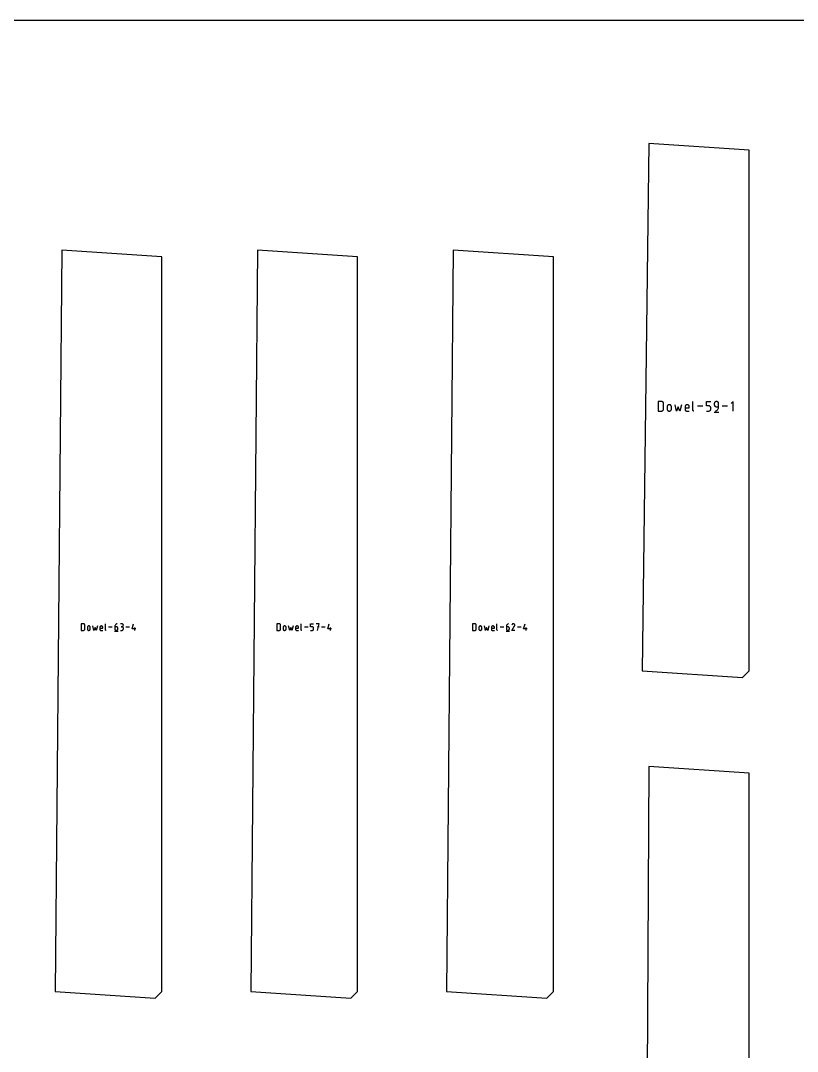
# Model space of a CAD drawing. Extents: x 0 to 12.2, y 0 to 12.
# Drawn here: x 4.841 to 5.933, y 10.553 to 12 of the extents above; entities that cross this region are included whole.
import ezdxf

# ---------------------------------------------------------------- set-up
doc = ezdxf.new("R2010")
doc.units = 0

msp = doc.modelspace()

# ---------------------------------------------------------------- linework, layer by layer
at = {"layer": 'annotation', "color": 1}
for p, q in [((5.741677, 11.465266), (5.737174, 11.465266)), ((5.737174, 11.465266), (5.737174, 11.451765)), ((5.742214, 11.465218), (5.741677, 11.465266)), ((5.742719, 11.465078), (5.742214, 11.465218)), ((5.743186, 11.464856), (5.742719, 11.465078)), ((5.743604, 11.46456), (5.743186, 11.464856)), ((5.743965, 11.464198), (5.743604, 11.46456)), ((5.744261, 11.463779), (5.743965, 11.464198)), ((5.744483, 11.463311), (5.744261, 11.463779)), ((5.744622, 11.462803), (5.744483, 11.463311)), ((5.744671, 11.462264), (5.744622, 11.462803)), ((5.744671, 11.454775), (5.744671, 11.462264)), ((5.744671, 11.462264), (5.744671, 11.462264)), ((5.785929, 11.453273), (5.785929, 11.465277)), ((5.804947, 11.459254), (5.804947, 11.465266)), ((5.804947, 11.465266), (5.810943, 11.465266)), ((5.816054, 11.462803), (5.816006, 11.462264)), ((5.816006, 11.462264), (5.816006, 11.460763)), ((5.816194, 11.463311), (5.816054, 11.462803)), ((5.816416, 11.463779), (5.816194, 11.463311)), ((5.816712, 11.464198), (5.816416, 11.463779)), ((5.817073, 11.46456), (5.816712, 11.464198)), ((5.817492, 11.464856), (5.817073, 11.46456)), ((5.817959, 11.465078), (5.817492, 11.464856)), ((5.818466, 11.465218), (5.817959, 11.465078)), ((5.819004, 11.465266), (5.818466, 11.465218)), ((5.819543, 11.465218), (5.819004, 11.465266)), ((5.819004, 11.465266), (5.819004, 11.465266)), ((5.82005, 11.465078), (5.819543, 11.465218)), ((5.820517, 11.464856), (5.82005, 11.465078)), ((5.820936, 11.46456), (5.820517, 11.464856)), ((5.821297, 11.464198), (5.820936, 11.46456)), ((5.821593, 11.463779), (5.821297, 11.464198)), ((5.821814, 11.463311), (5.821593, 11.463779)), ((5.821954, 11.462803), (5.821814, 11.463311)), ((5.822002, 11.462264), (5.821954, 11.462803)), ((5.822002, 11.457761), (5.822002, 11.462264)), ((5.822002, 11.462264), (5.822002, 11.462264)), ((5.842513, 11.465266), (5.839511, 11.462264)), ((5.842513, 11.451765), (5.842513, 11.465266)), ((5.737174, 11.451773), (5.741677, 11.451773)), ((5.737174, 11.451765), (5.737174, 11.451773)), ((5.741677, 11.451773), (5.742214, 11.451822)), ((5.741677, 11.451773), (5.741677, 11.451773)), ((5.742214, 11.451822), (5.742719, 11.451961)), ((5.742719, 11.451961), (5.743186, 11.452183)), ((5.743186, 11.452183), (5.743604, 11.45248)), ((5.743604, 11.45248), (5.743965, 11.452841)), ((5.743965, 11.452841), (5.744261, 11.45326)), ((5.744261, 11.45326), (5.744483, 11.453728)), ((5.744483, 11.453728), (5.744622, 11.454236)), ((5.744622, 11.454236), (5.744671, 11.454775)), ((5.749782, 11.4583), (5.749733, 11.457761)), ((5.749733, 11.457761), (5.749733, 11.454767)), ((5.749733, 11.454767), (5.749733, 11.454767)), ((5.749733, 11.454767), (5.749782, 11.454228)), ((5.749921, 11.458807), (5.749782, 11.4583)), ((5.749782, 11.454228), (5.749921, 11.45372)), ((5.750143, 11.459274), (5.749921, 11.458807)), ((5.749921, 11.45372), (5.750143, 11.453253)), ((5.75044, 11.459692), (5.750143, 11.459274)), ((5.750143, 11.453253), (5.75044, 11.452833)), ((5.750801, 11.460052), (5.75044, 11.459692)), ((5.75044, 11.452833), (5.750801, 11.452471)), ((5.75122, 11.460347), (5.750801, 11.460052)), ((5.750801, 11.452471), (5.75122, 11.452175)), ((5.751688, 11.460568), (5.75122, 11.460347)), ((5.75122, 11.452175), (5.751688, 11.451953)), ((5.752196, 11.460707), (5.751688, 11.460568)), ((5.751688, 11.451953), (5.752196, 11.451813)), ((5.752736, 11.460755), (5.752196, 11.460707)), ((5.752196, 11.451813), (5.752736, 11.451765)), ((5.753275, 11.460707), (5.752736, 11.460755)), ((5.752736, 11.460755), (5.752736, 11.460755)), ((5.752736, 11.451765), (5.753275, 11.451813)), ((5.752736, 11.451765), (5.752736, 11.451765)), ((5.753782, 11.460568), (5.753275, 11.460707)), ((5.753275, 11.451813), (5.753783, 11.451953)), ((5.75425, 11.460347), (5.753782, 11.460568)), ((5.753783, 11.451953), (5.75425, 11.452175)), ((5.754669, 11.460052), (5.75425, 11.460347)), ((5.75425, 11.452175), (5.754669, 11.452471)), ((5.755031, 11.459692), (5.754669, 11.460052)), ((5.754669, 11.452471), (5.755031, 11.452833)), ((5.755327, 11.459274), (5.755031, 11.459692)), ((5.755031, 11.452833), (5.755327, 11.453253)), ((5.755549, 11.458807), (5.755327, 11.459274)), ((5.755327, 11.453253), (5.755549, 11.45372)), ((5.755689, 11.4583), (5.755549, 11.458807)), ((5.755549, 11.45372), (5.755689, 11.454228)), ((5.755737, 11.457761), (5.755689, 11.4583)), ((5.755689, 11.454228), (5.755737, 11.454767)), ((5.755737, 11.454767), (5.755737, 11.457761)), ((5.755737, 11.457761), (5.755737, 11.457761)), ((5.763057, 11.451765), (5.7608, 11.460755)), ((5.765304, 11.457761), (5.763057, 11.451765)), ((5.767551, 11.451765), (5.765304, 11.457761)), ((5.769806, 11.460755), (5.767551, 11.451765)), ((5.774918, 11.458311), (5.77487, 11.457773)), ((5.77487, 11.457773), (5.77487, 11.454024)), ((5.77487, 11.456268), (5.780866, 11.456268)), ((5.77487, 11.454024), (5.77487, 11.454024)), ((5.77487, 11.454024), (5.774906, 11.453618)), ((5.774906, 11.453618), (5.775011, 11.453235)), ((5.775058, 11.458818), (5.774918, 11.458311)), ((5.775011, 11.453235), (5.775177, 11.452883)), ((5.77528, 11.459285), (5.775058, 11.458818)), ((5.775177, 11.452883), (5.7754, 11.452567)), ((5.775576, 11.459703), (5.77528, 11.459285)), ((5.7754, 11.452567), (5.775671, 11.452295)), ((5.775938, 11.460065), (5.775576, 11.459703)), ((5.775671, 11.452295), (5.775985, 11.452073)), ((5.776356, 11.460361), (5.775938, 11.460065)), ((5.775985, 11.452073), (5.776336, 11.451906)), ((5.776336, 11.451906), (5.776717, 11.451801)), ((5.776823, 11.460583), (5.776356, 11.460361)), ((5.776717, 11.451801), (5.777121, 11.451765)), ((5.77733, 11.460722), (5.776823, 11.460583)), ((5.777121, 11.451765), (5.780865, 11.451765)), ((5.777868, 11.460771), (5.77733, 11.460722)), ((5.778407, 11.460722), (5.777868, 11.460771)), ((5.777868, 11.460771), (5.777868, 11.460771)), ((5.778915, 11.460583), (5.778407, 11.460722)), ((5.779382, 11.460361), (5.778915, 11.460583)), ((5.7798, 11.460065), (5.779382, 11.460361)), ((5.780161, 11.459703), (5.7798, 11.460065)), ((5.780457, 11.459285), (5.780161, 11.459703)), ((5.780679, 11.458818), (5.780457, 11.459285)), ((5.780818, 11.458311), (5.780679, 11.458818)), ((5.780866, 11.457773), (5.780818, 11.458311)), ((5.780866, 11.456268), (5.780866, 11.457773)), ((5.780866, 11.457773), (5.780866, 11.457773)), ((5.785953, 11.453), (5.785929, 11.453273)), ((5.786023, 11.452744), (5.785953, 11.453)), ((5.786134, 11.452509), (5.786023, 11.452744)), ((5.786283, 11.452298), (5.786134, 11.452509)), ((5.786465, 11.452117), (5.786283, 11.452298)), ((5.786675, 11.451968), (5.786465, 11.452117)), ((5.786911, 11.451857), (5.786675, 11.451968)), ((5.787166, 11.451787), (5.786911, 11.451857)), ((5.787438, 11.451763), (5.787166, 11.451787)), ((5.787438, 11.451763), (5.787438, 11.451763)), ((5.799885, 11.458516), (5.792503, 11.458516)), ((5.807945, 11.459254), (5.804947, 11.459254)), ((5.804947, 11.451765), (5.807945, 11.451765)), ((5.808484, 11.459206), (5.807945, 11.459254)), ((5.807945, 11.451765), (5.808483, 11.451813)), ((5.807945, 11.451765), (5.807945, 11.451765)), ((5.808483, 11.451813), (5.80899, 11.451953)), ((5.808991, 11.459067), (5.808484, 11.459206)), ((5.80899, 11.451953), (5.809457, 11.452175)), ((5.809458, 11.458846), (5.808991, 11.459067)), ((5.809457, 11.452175), (5.809876, 11.452471)), ((5.809876, 11.458551), (5.809458, 11.458846)), ((5.810238, 11.45819), (5.809876, 11.458551)), ((5.809876, 11.452471), (5.810237, 11.452833)), ((5.810237, 11.452833), (5.810533, 11.453252)), ((5.810534, 11.457773), (5.810238, 11.45819)), ((5.810533, 11.453252), (5.810756, 11.453719)), ((5.810756, 11.457306), (5.810534, 11.457773)), ((5.810895, 11.456799), (5.810756, 11.457306)), ((5.810756, 11.453719), (5.810895, 11.454227)), ((5.810943, 11.45626), (5.810895, 11.456799)), ((5.810895, 11.454227), (5.810943, 11.454766)), ((5.810943, 11.454766), (5.810943, 11.45626)), ((5.810943, 11.45626), (5.810943, 11.45626)), ((5.815631, 11.450077), (5.822382, 11.450077)), ((5.816006, 11.460763), (5.816006, 11.460763)), ((5.816006, 11.460763), (5.816054, 11.460223)), ((5.816054, 11.460223), (5.816194, 11.459716)), ((5.816194, 11.459716), (5.816416, 11.459248)), ((5.816416, 11.459248), (5.816712, 11.458829)), ((5.816712, 11.458829), (5.817073, 11.458467)), ((5.817073, 11.458467), (5.817492, 11.458171)), ((5.817492, 11.458171), (5.817959, 11.457949)), ((5.817503, 11.451765), (5.818361, 11.452084)), ((5.817503, 11.451765), (5.817503, 11.451765)), ((5.817959, 11.457949), (5.818466, 11.45781)), ((5.818361, 11.452084), (5.819148, 11.452516)), ((5.818466, 11.45781), (5.819004, 11.457761)), ((5.819004, 11.457761), (5.822002, 11.457761)), ((5.819148, 11.452516), (5.819856, 11.45305)), ((5.819856, 11.45305), (5.820478, 11.453673)), ((5.820478, 11.453673), (5.821005, 11.454376)), ((5.821005, 11.454376), (5.821429, 11.455147)), ((5.821429, 11.455147), (5.821742, 11.455976)), ((5.821742, 11.455976), (5.821935, 11.456851)), ((5.821935, 11.456851), (5.822002, 11.457761)), ((5.834449, 11.458516), (5.827067, 11.458516)), ((4.929554, 11.153279), (4.926402, 11.153279)), ((4.926402, 11.153279), (4.926402, 11.143828)), ((4.926402, 11.143834), (4.929554, 11.143834)), ((4.926402, 11.143828), (4.926402, 11.143834)), ((4.92993, 11.153245), (4.929554, 11.153279)), ((4.929554, 11.143834), (4.92993, 11.143868)), ((4.929554, 11.143834), (4.929554, 11.143834)), ((4.930284, 11.153148), (4.92993, 11.153245)), ((4.92993, 11.143868), (4.930284, 11.143966)), ((4.93061, 11.152992), (4.930284, 11.153148)), ((4.930284, 11.143966), (4.93061, 11.144121)), ((4.930903, 11.152785), (4.93061, 11.152992)), ((4.93061, 11.144121), (4.930903, 11.144328)), ((4.931156, 11.152531), (4.930903, 11.152785)), ((4.930903, 11.144328), (4.931156, 11.144582)), ((4.931363, 11.152238), (4.931156, 11.152531)), ((4.931156, 11.144582), (4.931363, 11.144875)), ((4.931518, 11.151911), (4.931363, 11.152238)), ((4.931363, 11.144875), (4.931518, 11.145202)), ((4.931616, 11.151555), (4.931518, 11.151911)), ((4.931518, 11.145202), (4.931616, 11.145558)), ((4.93165, 11.151178), (4.931616, 11.151555)), ((4.931616, 11.145558), (4.93165, 11.145935)), ((4.93165, 11.145935), (4.93165, 11.151178)), ((4.93165, 11.151178), (4.93165, 11.151178)), ((4.935227, 11.148403), (4.935194, 11.148026)), ((4.935194, 11.148026), (4.935194, 11.14593)), ((4.935194, 11.14593), (4.935194, 11.14593)), ((4.935194, 11.14593), (4.935227, 11.145552)), ((4.935325, 11.148758), (4.935227, 11.148403)), ((4.935227, 11.145552), (4.935325, 11.145197)), ((4.935481, 11.149084), (4.935325, 11.148758)), ((4.935325, 11.145197), (4.935481, 11.14487)), ((4.935688, 11.149377), (4.935481, 11.149084)), ((4.935481, 11.14487), (4.935688, 11.144576)), ((4.935941, 11.149629), (4.935688, 11.149377)), ((4.935688, 11.144576), (4.935941, 11.144323)), ((4.936235, 11.149836), (4.935941, 11.149629)), ((4.935941, 11.144323), (4.936235, 11.144115)), ((4.936562, 11.149991), (4.936235, 11.149836)), ((4.936235, 11.144115), (4.936562, 11.14396)), ((4.936917, 11.150088), (4.936562, 11.149991)), ((4.936562, 11.14396), (4.936917, 11.143862)), ((4.937295, 11.150121), (4.936917, 11.150088)), ((4.936917, 11.143862), (4.937295, 11.143828)), ((4.937673, 11.150088), (4.937295, 11.150121)), ((4.937295, 11.150121), (4.937295, 11.150121)), ((4.937295, 11.143828), (4.937673, 11.143862)), ((4.937295, 11.143828), (4.937295, 11.143828)), ((4.938028, 11.149991), (4.937673, 11.150088)), ((4.937673, 11.143862), (4.938028, 11.14396)), ((4.938355, 11.149836), (4.938028, 11.149991)), ((4.938028, 11.14396), (4.938355, 11.144115)), ((4.938648, 11.149629), (4.938355, 11.149836)), ((4.938355, 11.144115), (4.938649, 11.144323)), ((4.938902, 11.149377), (4.938648, 11.149629)), ((4.938649, 11.144323), (4.938902, 11.144576)), ((4.939109, 11.149084), (4.938902, 11.149377)), ((4.938902, 11.144576), (4.939109, 11.14487)), ((4.939265, 11.148758), (4.939109, 11.149084)), ((4.939109, 11.14487), (4.939265, 11.145197)), ((4.939362, 11.148403), (4.939265, 11.148758)), ((4.939265, 11.145197), (4.939362, 11.145552)), ((4.939396, 11.148026), (4.939362, 11.148403)), ((4.939362, 11.145552), (4.939396, 11.14593)), ((4.939396, 11.14593), (4.939396, 11.148026)), ((4.939396, 11.148026), (4.939396, 11.148026)), ((4.94452, 11.143828), (4.94294, 11.150121)), ((4.946093, 11.148026), (4.94452, 11.143828)), ((4.947666, 11.143828), (4.946093, 11.148026)), ((4.949245, 11.150121), (4.947666, 11.143828)), ((4.952823, 11.14841), (4.952789, 11.148034)), ((4.952789, 11.148034), (4.952789, 11.14541)), ((4.952789, 11.14698), (4.956987, 11.14698)), ((4.952789, 11.14541), (4.952789, 11.14541)), ((4.952789, 11.14541), (4.952815, 11.145125)), ((4.952815, 11.145125), (4.952888, 11.144857)), ((4.952921, 11.148765), (4.952823, 11.14841)), ((4.952888, 11.144857), (4.953004, 11.144611)), ((4.953076, 11.149092), (4.952921, 11.148765)), ((4.953004, 11.144611), (4.95316, 11.14439)), ((4.953283, 11.149385), (4.953076, 11.149092)), ((4.95316, 11.14439), (4.95335, 11.144199)), ((4.953537, 11.149638), (4.953283, 11.149385)), ((4.95335, 11.144199), (4.95357, 11.144044)), ((4.95383, 11.149845), (4.953537, 11.149638)), ((4.95357, 11.144044), (4.953815, 11.143927)), ((4.953815, 11.143927), (4.954082, 11.143853)), ((4.954156, 11.150001), (4.95383, 11.149845)), ((4.954082, 11.143853), (4.954365, 11.143828)), ((4.954511, 11.150098), (4.954156, 11.150001)), ((4.954365, 11.143828), (4.956986, 11.143828)), ((4.954888, 11.150132), (4.954511, 11.150098)), ((4.955265, 11.150098), (4.954888, 11.150132)), ((4.954888, 11.150132), (4.954888, 11.150132)), ((4.95562, 11.150001), (4.955265, 11.150098)), ((4.955947, 11.149845), (4.95562, 11.150001)), ((4.95624, 11.149638), (4.955947, 11.149845)), ((4.956493, 11.149385), (4.95624, 11.149638)), ((4.9567, 11.149092), (4.956493, 11.149385)), ((4.956855, 11.148765), (4.9567, 11.149092)), ((4.956953, 11.14841), (4.956855, 11.148765)), ((4.956987, 11.148034), (4.956953, 11.14841)), ((4.956987, 11.14698), (4.956987, 11.148034)), ((4.956987, 11.148034), (4.956987, 11.148034)), ((4.96053, 11.144884), (4.96053, 11.153287)), ((4.960547, 11.144693), (4.96053, 11.144884)), ((4.960596, 11.144514), (4.960547, 11.144693)), ((4.960674, 11.144349), (4.960596, 11.144514)), ((4.960778, 11.144202), (4.960674, 11.144349)), ((4.960905, 11.144074), (4.960778, 11.144202)), ((4.961053, 11.14397), (4.960905, 11.144074)), ((4.961218, 11.143893), (4.961053, 11.14397)), ((4.961397, 11.143844), (4.961218, 11.143893)), ((4.961587, 11.143827), (4.961397, 11.143844)), ((4.961587, 11.143827), (4.961587, 11.143827)), ((4.9703, 11.148554), (4.965132, 11.148554)), ((4.97389, 11.149709), (4.973843, 11.149071)), ((4.973843, 11.149071), (4.973843, 11.145929)), ((4.975942, 11.149071), (4.973843, 11.149071)), ((4.973843, 11.145929), (4.973843, 11.145929)), ((4.973843, 11.145929), (4.973877, 11.145552)), ((4.973877, 11.145552), (4.973975, 11.145196)), ((4.974025, 11.150323), (4.97389, 11.149709)), ((4.973975, 11.145196), (4.97413, 11.144869)), ((4.974244, 11.150904), (4.974025, 11.150323)), ((4.97413, 11.144869), (4.974338, 11.144576)), ((4.974541, 11.151445), (4.974244, 11.150904)), ((4.974338, 11.144576), (4.974591, 11.144323)), ((4.974911, 11.151938), (4.974541, 11.151445)), ((4.974591, 11.144323), (4.974884, 11.144115)), ((4.974884, 11.144115), (4.975211, 11.14396)), ((4.975346, 11.152376), (4.974911, 11.151938)), ((4.975211, 11.14396), (4.975565, 11.143862)), ((4.975843, 11.15275), (4.975346, 11.152376)), ((4.975565, 11.143862), (4.975942, 11.143828)), ((4.976395, 11.153054), (4.975843, 11.15275)), ((4.976319, 11.149037), (4.975942, 11.149071)), ((4.975942, 11.143828), (4.976319, 11.143862)), ((4.975942, 11.143828), (4.975942, 11.143828)), ((4.976675, 11.14894), (4.976319, 11.149037)), ((4.976319, 11.143862), (4.976675, 11.14396)), ((4.976996, 11.153279), (4.976395, 11.153054)), ((4.977002, 11.148785), (4.976675, 11.14894)), ((4.976675, 11.14396), (4.977002, 11.144115)), ((4.976996, 11.153279), (4.976996, 11.153279)), ((4.977294, 11.148578), (4.977002, 11.148785)), ((4.977002, 11.144115), (4.977294, 11.144323)), ((4.977547, 11.148326), (4.977294, 11.148578)), ((4.977294, 11.144323), (4.977547, 11.144576)), ((4.977754, 11.148034), (4.977547, 11.148326)), ((4.977547, 11.144576), (4.977754, 11.144869)), ((4.977909, 11.147707), (4.977754, 11.148034)), ((4.977754, 11.144869), (4.977909, 11.145196)), ((4.978007, 11.147352), (4.977909, 11.147707)), ((4.977909, 11.145196), (4.978007, 11.145552)), ((4.978041, 11.146975), (4.978007, 11.147352)), ((4.978007, 11.145552), (4.978041, 11.145929)), ((4.978041, 11.145929), (4.978041, 11.146975)), ((4.978041, 11.146975), (4.978041, 11.146975)), ((4.983683, 11.153268), (4.981585, 11.153268)), ((4.981585, 11.143829), (4.983683, 11.143829)), ((4.983683, 11.149071), (4.982633, 11.149071)), ((4.982633, 11.149071), (4.983683, 11.149071)), ((4.984061, 11.153234), (4.983683, 11.153268)), ((4.983683, 11.149071), (4.984061, 11.149105)), ((4.984061, 11.149037), (4.983683, 11.149071)), ((4.983683, 11.149071), (4.983683, 11.149071)), ((4.983683, 11.143829), (4.984061, 11.143862)), ((4.983683, 11.143829), (4.983683, 11.143829)), ((4.984416, 11.153137), (4.984061, 11.153234)), ((4.984061, 11.149105), (4.984416, 11.149202)), ((4.984416, 11.148939), (4.984061, 11.149037)), ((4.984061, 11.143862), (4.984416, 11.14396)), ((4.984743, 11.152981), (4.984416, 11.153137)), ((4.984416, 11.149202), (4.984743, 11.149358)), ((4.984743, 11.148784), (4.984416, 11.148939)), ((4.984416, 11.14396), (4.984743, 11.144115)), ((4.985036, 11.152774), (4.984743, 11.152981)), ((4.984743, 11.149358), (4.985036, 11.149565)), ((4.985036, 11.148577), (4.984743, 11.148784)), ((4.984743, 11.144115), (4.985036, 11.144322)), ((4.985289, 11.152521), (4.985036, 11.152774)), ((4.985036, 11.149565), (4.985289, 11.149819)), ((4.985289, 11.148324), (4.985036, 11.148577)), ((4.985036, 11.144322), (4.985289, 11.144575)), ((4.985496, 11.152229), (4.985289, 11.152521)), ((4.985289, 11.149819), (4.985496, 11.150112)), ((4.985496, 11.148031), (4.985289, 11.148324)), ((4.985289, 11.144575), (4.985496, 11.144868)), ((4.985651, 11.151902), (4.985496, 11.152229)), ((4.985496, 11.150112), (4.985651, 11.150439)), ((4.985651, 11.147705), (4.985496, 11.148031)), ((4.985496, 11.144868), (4.985651, 11.145194)), ((4.985748, 11.151548), (4.985651, 11.151902)), ((4.985651, 11.150439), (4.985748, 11.150795)), ((4.985748, 11.147351), (4.985651, 11.147705)), ((4.985651, 11.145194), (4.985748, 11.145548)), ((4.985782, 11.151172), (4.985748, 11.151548)), ((4.985748, 11.150795), (4.985782, 11.151172)), ((4.985782, 11.146975), (4.985748, 11.147351)), ((4.985748, 11.145548), (4.985782, 11.145924)), ((4.985782, 11.151172), (4.985782, 11.151172)), ((4.985782, 11.145924), (4.985782, 11.146975)), ((4.985782, 11.146975), (4.985782, 11.146975)), ((4.994495, 11.148554), (4.989327, 11.148554)), ((4.998038, 11.145929), (5.000134, 11.153279)), ((5.003286, 11.145929), (4.998038, 11.145929)), ((5.001713, 11.143828), (5.001713, 11.148026)), ((5.204551, 11.153279), (5.201399, 11.153279)), ((5.201399, 11.153279), (5.201399, 11.143828)), ((5.201399, 11.143834), (5.204551, 11.143834)), ((5.201399, 11.143828), (5.201399, 11.143834)), ((5.204927, 11.153245), (5.204551, 11.153279)), ((5.204551, 11.143834), (5.204927, 11.143868)), ((5.204551, 11.143834), (5.204551, 11.143834)), ((5.205281, 11.153148), (5.204927, 11.153245)), ((5.204927, 11.143868), (5.205281, 11.143966)), ((5.205608, 11.152992), (5.205281, 11.153148)), ((5.205281, 11.143966), (5.205608, 11.144121)), ((5.2059, 11.152785), (5.205608, 11.152992)), ((5.205608, 11.144121), (5.2059, 11.144328)), ((5.206153, 11.152531), (5.2059, 11.152785)), ((5.2059, 11.144328), (5.206153, 11.144582)), ((5.20636, 11.152238), (5.206153, 11.152531)), ((5.206153, 11.144582), (5.20636, 11.144875)), ((5.206516, 11.151911), (5.20636, 11.152238)), ((5.20636, 11.144875), (5.206516, 11.145202)), ((5.206613, 11.151555), (5.206516, 11.151911)), ((5.206516, 11.145202), (5.206613, 11.145558)), ((5.206647, 11.151178), (5.206613, 11.151555)), ((5.206613, 11.145558), (5.206647, 11.145935)), ((5.206647, 11.145935), (5.206647, 11.151178)), ((5.206647, 11.151178), (5.206647, 11.151178)), ((5.210225, 11.148403), (5.210191, 11.148026)), ((5.210191, 11.148026), (5.210191, 11.14593)), ((5.210191, 11.14593), (5.210191, 11.14593)), ((5.210191, 11.14593), (5.210225, 11.145552)), ((5.210322, 11.148758), (5.210225, 11.148403)), ((5.210225, 11.145552), (5.210322, 11.145197)), ((5.210478, 11.149084), (5.210322, 11.148758)), ((5.210322, 11.145197), (5.210478, 11.14487)), ((5.210685, 11.149377), (5.210478, 11.149084)), ((5.210478, 11.14487), (5.210685, 11.144576)), ((5.210939, 11.149629), (5.210685, 11.149377)), ((5.210685, 11.144576), (5.210939, 11.144323)), ((5.211232, 11.149836), (5.210939, 11.149629)), ((5.210939, 11.144323), (5.211232, 11.144115)), ((5.211559, 11.149991), (5.211232, 11.149836)), ((5.211232, 11.144115), (5.211559, 11.14396)), ((5.211915, 11.150088), (5.211559, 11.149991)), ((5.211559, 11.14396), (5.211915, 11.143862)), ((5.212293, 11.150121), (5.211915, 11.150088)), ((5.211915, 11.143862), (5.212293, 11.143828)), ((5.21267, 11.150088), (5.212293, 11.150121)), ((5.212293, 11.150121), (5.212293, 11.150121)), ((5.212293, 11.143828), (5.21267, 11.143862)), ((5.212293, 11.143828), (5.212293, 11.143828)), ((5.213025, 11.149991), (5.21267, 11.150088)), ((5.21267, 11.143862), (5.213025, 11.14396)), ((5.213353, 11.149836), (5.213025, 11.149991)), ((5.213025, 11.14396), (5.213353, 11.144115)), ((5.213646, 11.149629), (5.213353, 11.149836)), ((5.213353, 11.144115), (5.213646, 11.144323)), ((5.213899, 11.149377), (5.213646, 11.149629)), ((5.213646, 11.144323), (5.213899, 11.144576)), ((5.214107, 11.149084), (5.213899, 11.149377)), ((5.213899, 11.144576), (5.214107, 11.14487)), ((5.214262, 11.148758), (5.214107, 11.149084)), ((5.214107, 11.14487), (5.214262, 11.145197)), ((5.21436, 11.148403), (5.214262, 11.148758)), ((5.214262, 11.145197), (5.21436, 11.145552)), ((5.214394, 11.148026), (5.21436, 11.148403)), ((5.21436, 11.145552), (5.214394, 11.14593)), ((5.214394, 11.14593), (5.214394, 11.148026)), ((5.214394, 11.148026), (5.214394, 11.148026)), ((5.219517, 11.143828), (5.217938, 11.150121)), ((5.22109, 11.148026), (5.219517, 11.143828)), ((5.222663, 11.143828), (5.22109, 11.148026)), ((5.224242, 11.150121), (5.222663, 11.143828)), ((5.22782, 11.14841), (5.227786, 11.148034)), ((5.227786, 11.148034), (5.227786, 11.14541)), ((5.227786, 11.14698), (5.231984, 11.14698)), ((5.227786, 11.14541), (5.227786, 11.14541)), ((5.227786, 11.14541), (5.227812, 11.145125)), ((5.227812, 11.145125), (5.227885, 11.144857)), ((5.227918, 11.148765), (5.22782, 11.14841)), ((5.227885, 11.144857), (5.228002, 11.144611)), ((5.228074, 11.149092), (5.227918, 11.148765)), ((5.228002, 11.144611), (5.228157, 11.14439)), ((5.228281, 11.149385), (5.228074, 11.149092)), ((5.228157, 11.14439), (5.228347, 11.144199)), ((5.228534, 11.149638), (5.228281, 11.149385)), ((5.228347, 11.144199), (5.228567, 11.144044)), ((5.228827, 11.149845), (5.228534, 11.149638)), ((5.228567, 11.144044), (5.228813, 11.143927)), ((5.228813, 11.143927), (5.229079, 11.143853)), ((5.229154, 11.150001), (5.228827, 11.149845)), ((5.229079, 11.143853), (5.229362, 11.143828)), ((5.229509, 11.150098), (5.229154, 11.150001)), ((5.229362, 11.143828), (5.231983, 11.143828)), ((5.229885, 11.150132), (5.229509, 11.150098)), ((5.230263, 11.150098), (5.229885, 11.150132)), ((5.229885, 11.150132), (5.229885, 11.150132)), ((5.230618, 11.150001), (5.230263, 11.150098)), ((5.230945, 11.149845), (5.230618, 11.150001)), ((5.231238, 11.149638), (5.230945, 11.149845)), ((5.231491, 11.149385), (5.231238, 11.149638)), ((5.231698, 11.149092), (5.231491, 11.149385)), ((5.231853, 11.148765), (5.231698, 11.149092)), ((5.23195, 11.14841), (5.231853, 11.148765)), ((5.231984, 11.148034), (5.23195, 11.14841)), ((5.231984, 11.14698), (5.231984, 11.148034)), ((5.231984, 11.148034), (5.231984, 11.148034)), ((5.235528, 11.144884), (5.235528, 11.153287)), ((5.235545, 11.144693), (5.235528, 11.144884)), ((5.235594, 11.144514), (5.235545, 11.144693)), ((5.235672, 11.144349), (5.235594, 11.144514)), ((5.235776, 11.144202), (5.235672, 11.144349)), ((5.235903, 11.144074), (5.235776, 11.144202)), ((5.23605, 11.14397), (5.235903, 11.144074)), ((5.236215, 11.143893), (5.23605, 11.14397)), ((5.236394, 11.143844), (5.236215, 11.143893)), ((5.236584, 11.143827), (5.236394, 11.143844)), ((5.236584, 11.143827), (5.236584, 11.143827)), ((5.245297, 11.148554), (5.24013, 11.148554)), ((5.248841, 11.149071), (5.248841, 11.153279)), ((5.248841, 11.153279), (5.253038, 11.153279)), ((5.250939, 11.149071), (5.248841, 11.149071)), ((5.248841, 11.143828), (5.250939, 11.143828)), ((5.251316, 11.149037), (5.250939, 11.149071)), ((5.250939, 11.143828), (5.251316, 11.143862)), ((5.250939, 11.143828), (5.250939, 11.143828)), ((5.251671, 11.14894), (5.251316, 11.149037)), ((5.251316, 11.143862), (5.251671, 11.14396)), ((5.251998, 11.148785), (5.251671, 11.14894)), ((5.251671, 11.14396), (5.251998, 11.144115)), ((5.252291, 11.148578), (5.251998, 11.148785)), ((5.251998, 11.144115), (5.252291, 11.144323)), ((5.252544, 11.148326), (5.252291, 11.148578)), ((5.252291, 11.144323), (5.252544, 11.144576)), ((5.252751, 11.148034), (5.252544, 11.148326)), ((5.252544, 11.144576), (5.252751, 11.144869)), ((5.252906, 11.147707), (5.252751, 11.148034)), ((5.252751, 11.144869), (5.252906, 11.145196)), ((5.253004, 11.147352), (5.252906, 11.147707)), ((5.252906, 11.145196), (5.253004, 11.145552)), ((5.253038, 11.146975), (5.253004, 11.147352)), ((5.253004, 11.145552), (5.253038, 11.145929)), ((5.253038, 11.145929), (5.253038, 11.146975)), ((5.253038, 11.146975), (5.253038, 11.146975)), ((5.260784, 11.153279), (5.256582, 11.153279)), ((5.258683, 11.143828), (5.260784, 11.153279)), ((5.260784, 11.149071), (5.258683, 11.149071)), ((5.269497, 11.148554), (5.26433, 11.148554)), ((5.273041, 11.145929), (5.275136, 11.153279)), ((5.278288, 11.145929), (5.273041, 11.145929)), ((5.276715, 11.143828), (5.276715, 11.148026)), ((5.479553, 11.153279), (5.476401, 11.153279)), ((5.476401, 11.153279), (5.476401, 11.143828)), ((5.476401, 11.143834), (5.479553, 11.143834)), ((5.476401, 11.143828), (5.476401, 11.143834)), ((5.479929, 11.153245), (5.479553, 11.153279)), ((5.479553, 11.143834), (5.479929, 11.143868)), ((5.479553, 11.143834), (5.479553, 11.143834)), ((5.480283, 11.153148), (5.479929, 11.153245)), ((5.479929, 11.143868), (5.480283, 11.143966)), ((5.48061, 11.152992), (5.480283, 11.153148)), ((5.480283, 11.143966), (5.48061, 11.144121)), ((5.480902, 11.152785), (5.48061, 11.152992)), ((5.48061, 11.144121), (5.480902, 11.144328)), ((5.481155, 11.152531), (5.480902, 11.152785)), ((5.480902, 11.144328), (5.481155, 11.144582)), ((5.481362, 11.152238), (5.481155, 11.152531)), ((5.481155, 11.144582), (5.481362, 11.144875)), ((5.481518, 11.151911), (5.481362, 11.152238)), ((5.481362, 11.144875), (5.481518, 11.145202)), ((5.481615, 11.151555), (5.481518, 11.151911)), ((5.481518, 11.145202), (5.481615, 11.145558)), ((5.481649, 11.151178), (5.481615, 11.151555)), ((5.481615, 11.145558), (5.481649, 11.145935)), ((5.481649, 11.145935), (5.481649, 11.151178)), ((5.481649, 11.151178), (5.481649, 11.151178)), ((5.485227, 11.148403), (5.485193, 11.148026)), ((5.485193, 11.148026), (5.485193, 11.14593)), ((5.485193, 11.14593), (5.485193, 11.14593)), ((5.485193, 11.14593), (5.485227, 11.145552)), ((5.485324, 11.148758), (5.485227, 11.148403)), ((5.485227, 11.145552), (5.485324, 11.145197)), ((5.48548, 11.149084), (5.485324, 11.148758)), ((5.485324, 11.145197), (5.48548, 11.14487)), ((5.485687, 11.149377), (5.48548, 11.149084)), ((5.48548, 11.14487), (5.485687, 11.144576)), ((5.485941, 11.149629), (5.485687, 11.149377)), ((5.485687, 11.144576), (5.485941, 11.144323)), ((5.486234, 11.149836), (5.485941, 11.149629)), ((5.485941, 11.144323), (5.486234, 11.144115)), ((5.486561, 11.149991), (5.486234, 11.149836)), ((5.486234, 11.144115), (5.486561, 11.14396)), ((5.486917, 11.150088), (5.486561, 11.149991)), ((5.486561, 11.14396), (5.486917, 11.143862)), ((5.487294, 11.150121), (5.486917, 11.150088)), ((5.486917, 11.143862), (5.487294, 11.143828)), ((5.487672, 11.150088), (5.487294, 11.150121)), ((5.487294, 11.150121), (5.487294, 11.150121)), ((5.487294, 11.143828), (5.487672, 11.143862)), ((5.487294, 11.143828), (5.487294, 11.143828)), ((5.488027, 11.149991), (5.487672, 11.150088)), ((5.487672, 11.143862), (5.488027, 11.14396)), ((5.488354, 11.149836), (5.488027, 11.149991)), ((5.488027, 11.14396), (5.488355, 11.144115)), ((5.488648, 11.149629), (5.488354, 11.149836)), ((5.488355, 11.144115), (5.488648, 11.144323)), ((5.488901, 11.149377), (5.488648, 11.149629)), ((5.488648, 11.144323), (5.488901, 11.144576)), ((5.489108, 11.149084), (5.488901, 11.149377)), ((5.488901, 11.144576), (5.489109, 11.14487)), ((5.489264, 11.148758), (5.489108, 11.149084)), ((5.489109, 11.14487), (5.489264, 11.145197)), ((5.489362, 11.148403), (5.489264, 11.148758)), ((5.489264, 11.145197), (5.489362, 11.145552)), ((5.489396, 11.148026), (5.489362, 11.148403)), ((5.489362, 11.145552), (5.489396, 11.14593)), ((5.489396, 11.14593), (5.489396, 11.148026)), ((5.489396, 11.148026), (5.489396, 11.148026)), ((5.494519, 11.143828), (5.49294, 11.150121)), ((5.496092, 11.148026), (5.494519, 11.143828)), ((5.497665, 11.143828), (5.496092, 11.148026)), ((5.499244, 11.150121), (5.497665, 11.143828)), ((5.502822, 11.14841), (5.502788, 11.148034)), ((5.502788, 11.148034), (5.502788, 11.14541)), ((5.502788, 11.14698), (5.506986, 11.14698)), ((5.502788, 11.14541), (5.502788, 11.14541)), ((5.502788, 11.14541), (5.502814, 11.145125)), ((5.502814, 11.145125), (5.502887, 11.144857)), ((5.50292, 11.148765), (5.502822, 11.14841)), ((5.502887, 11.144857), (5.503004, 11.144611)), ((5.503075, 11.149092), (5.50292, 11.148765)), ((5.503004, 11.144611), (5.503159, 11.14439)), ((5.503283, 11.149385), (5.503075, 11.149092)), ((5.503159, 11.14439), (5.503349, 11.144199)), ((5.503536, 11.149638), (5.503283, 11.149385)), ((5.503349, 11.144199), (5.503569, 11.144044)), ((5.503829, 11.149845), (5.503536, 11.149638)), ((5.503569, 11.144044), (5.503815, 11.143927)), ((5.503815, 11.143927), (5.504081, 11.143853)), ((5.504156, 11.150001), (5.503829, 11.149845)), ((5.504081, 11.143853), (5.504364, 11.143828)), ((5.50451, 11.150098), (5.504156, 11.150001)), ((5.504364, 11.143828), (5.506985, 11.143828)), ((5.504887, 11.150132), (5.50451, 11.150098)), ((5.505265, 11.150098), (5.504887, 11.150132)), ((5.504887, 11.150132), (5.504887, 11.150132)), ((5.50562, 11.150001), (5.505265, 11.150098)), ((5.505947, 11.149845), (5.50562, 11.150001)), ((5.50624, 11.149638), (5.505947, 11.149845)), ((5.506493, 11.149385), (5.50624, 11.149638)), ((5.506699, 11.149092), (5.506493, 11.149385)), ((5.506855, 11.148765), (5.506699, 11.149092)), ((5.506952, 11.14841), (5.506855, 11.148765)), ((5.506986, 11.148034), (5.506952, 11.14841)), ((5.506986, 11.14698), (5.506986, 11.148034)), ((5.506986, 11.148034), (5.506986, 11.148034)), ((5.51053, 11.144884), (5.51053, 11.153287)), ((5.510547, 11.144693), (5.51053, 11.144884)), ((5.510596, 11.144514), (5.510547, 11.144693)), ((5.510673, 11.144349), (5.510596, 11.144514)), ((5.510778, 11.144202), (5.510673, 11.144349)), ((5.510905, 11.144074), (5.510778, 11.144202)), ((5.511052, 11.14397), (5.510905, 11.144074)), ((5.511217, 11.143893), (5.511052, 11.14397)), ((5.511396, 11.143844), (5.511217, 11.143893)), ((5.511586, 11.143827), (5.511396, 11.143844)), ((5.511586, 11.143827), (5.511586, 11.143827)), ((5.520299, 11.148554), (5.515132, 11.148554)), ((5.523889, 11.149709), (5.523843, 11.149071)), ((5.523843, 11.149071), (5.523843, 11.145929)), ((5.525941, 11.149071), (5.523843, 11.149071)), ((5.523843, 11.145929), (5.523843, 11.145929)), ((5.523843, 11.145929), (5.523876, 11.145552)), ((5.523876, 11.145552), (5.523974, 11.145196)), ((5.524025, 11.150323), (5.523889, 11.149709)), ((5.523974, 11.145196), (5.52413, 11.144869)), ((5.524244, 11.150904), (5.524025, 11.150323)), ((5.52413, 11.144869), (5.524337, 11.144576)), ((5.524541, 11.151445), (5.524244, 11.150904)), ((5.524337, 11.144576), (5.52459, 11.144323)), ((5.52491, 11.151938), (5.524541, 11.151445)), ((5.52459, 11.144323), (5.524883, 11.144115)), ((5.524883, 11.144115), (5.52521, 11.14396)), ((5.525346, 11.152376), (5.52491, 11.151938)), ((5.52521, 11.14396), (5.525565, 11.143862)), ((5.525842, 11.15275), (5.525346, 11.152376)), ((5.525565, 11.143862), (5.525941, 11.143828)), ((5.526394, 11.153054), (5.525842, 11.15275)), ((5.526319, 11.149037), (5.525941, 11.149071)), ((5.525941, 11.143828), (5.526319, 11.143862)), ((5.525941, 11.143828), (5.525941, 11.143828)), ((5.526674, 11.14894), (5.526319, 11.149037)), ((5.526319, 11.143862), (5.526674, 11.14396)), ((5.526995, 11.153279), (5.526394, 11.153054)), ((5.527001, 11.148785), (5.526674, 11.14894)), ((5.526674, 11.14396), (5.527001, 11.144115)), ((5.526995, 11.153279), (5.526995, 11.153279)), ((5.527294, 11.148578), (5.527001, 11.148785)), ((5.527001, 11.144115), (5.527294, 11.144323)), ((5.527547, 11.148326), (5.527294, 11.148578)), ((5.527294, 11.144323), (5.527547, 11.144576)), ((5.527754, 11.148034), (5.527547, 11.148326)), ((5.527547, 11.144576), (5.527754, 11.144869)), ((5.527909, 11.147707), (5.527754, 11.148034)), ((5.527754, 11.144869), (5.527909, 11.145196)), ((5.528006, 11.147352), (5.527909, 11.147707)), ((5.527909, 11.145196), (5.528006, 11.145552)), ((5.52804, 11.146975), (5.528006, 11.147352)), ((5.528006, 11.145552), (5.52804, 11.145929)), ((5.52804, 11.145929), (5.52804, 11.146975)), ((5.52804, 11.146975), (5.52804, 11.146975)), ((5.531585, 11.143828), (5.535463, 11.150072)), ((5.535782, 11.143828), (5.531585, 11.143828)), ((5.531866, 11.152228), (5.531591, 11.1517)), ((5.532085, 11.152538), (5.531866, 11.152228)), ((5.532347, 11.152797), (5.532085, 11.152538)), ((5.532645, 11.153003), (5.532347, 11.152797)), ((5.532971, 11.153153), (5.532645, 11.153003)), ((5.533317, 11.153246), (5.532971, 11.153153)), ((5.533674, 11.153279), (5.533317, 11.153246)), ((5.534035, 11.153251), (5.533674, 11.153279)), ((5.534392, 11.153158), (5.534035, 11.153251)), ((5.534737, 11.153001), (5.534392, 11.153158)), ((5.535046, 11.152782), (5.534737, 11.153001)), ((5.534737, 11.153001), (5.534737, 11.153001)), ((5.535303, 11.152519), (5.535046, 11.152782)), ((5.535508, 11.15222), (5.535303, 11.152519)), ((5.535463, 11.150072), (5.535468, 11.150078)), ((5.535463, 11.150072), (5.535463, 11.150072)), ((5.535468, 11.150078), (5.535472, 11.150084)), ((5.535472, 11.150084), (5.535477, 11.150089)), ((5.535477, 11.150089), (5.535481, 11.150096)), ((5.535481, 11.150096), (5.535485, 11.150102)), ((5.535485, 11.150102), (5.535489, 11.150108)), ((5.535489, 11.150108), (5.535493, 11.150115)), ((5.535493, 11.150115), (5.535497, 11.150122)), ((5.535497, 11.150122), (5.535501, 11.15013)), ((5.535501, 11.15013), (5.535661, 11.150473)), ((5.535501, 11.15013), (5.535501, 11.15013)), ((5.535658, 11.151894), (5.535508, 11.15222)), ((5.535751, 11.151548), (5.535658, 11.151894)), ((5.535661, 11.150473), (5.535754, 11.15083)), ((5.535784, 11.151191), (5.535751, 11.151548)), ((5.535754, 11.15083), (5.535784, 11.151191)), ((5.544495, 11.148554), (5.539328, 11.148554)), ((5.548039, 11.145929), (5.550134, 11.153279)), ((5.553286, 11.145929), (5.548039, 11.145929)), ((5.551713, 11.143828), (5.551713, 11.148026)), ((4.97358, 11.142647), (4.978306, 11.142647)), ((5.52358, 11.142647), (5.528305, 11.142647))]:
    msp.add_line(p, q, dxfattribs=at)
at = {"layer": 'boundary', "color": 5}
for p, q in [((5.72422, 11.827656), (5.714845, 11.087031)), ((5.864845, 11.818281), (5.72422, 11.827656)), ((5.864845, 11.087031), (5.864845, 11.818281)), ((4.89922, 11.677656), (4.889845, 10.637031)), ((5.039845, 11.668281), (4.89922, 11.677656)), ((5.039845, 10.637031), (5.039845, 11.668281)), ((5.17422, 11.677656), (5.164845, 10.637031)), ((5.314845, 11.668281), (5.17422, 11.677656)), ((5.314845, 10.637031), (5.314845, 11.668281)), ((5.44922, 11.677656), (5.439845, 10.637031)), ((5.589845, 11.668281), (5.44922, 11.677656)), ((5.589845, 10.637031), (5.589845, 11.668281)), ((5.714845, 11.087031), (5.85547, 11.077656)), ((5.85547, 11.077656), (5.864845, 11.087031)), ((5.72422, 10.952656), (5.714845, 9.462031)), ((5.864845, 10.943281), (5.72422, 10.952656)), ((5.864845, 9.462031), (5.864845, 10.943281)), ((4.889845, 10.637031), (5.03047, 10.627656)), ((5.03047, 10.627656), (5.039845, 10.637031)), ((5.164845, 10.637031), (5.30547, 10.627656)), ((5.30547, 10.627656), (5.314845, 10.637031)), ((5.439845, 10.637031), (5.58047, 10.627656)), ((5.58047, 10.627656), (5.589845, 10.637031))]:
    msp.add_line(p, q, dxfattribs=at)
at = {"layer": 'frame', "color": 5}
msp.add_line((12, 12), (0, 12), dxfattribs=at)

doc.saveas('drawing.dxf')
